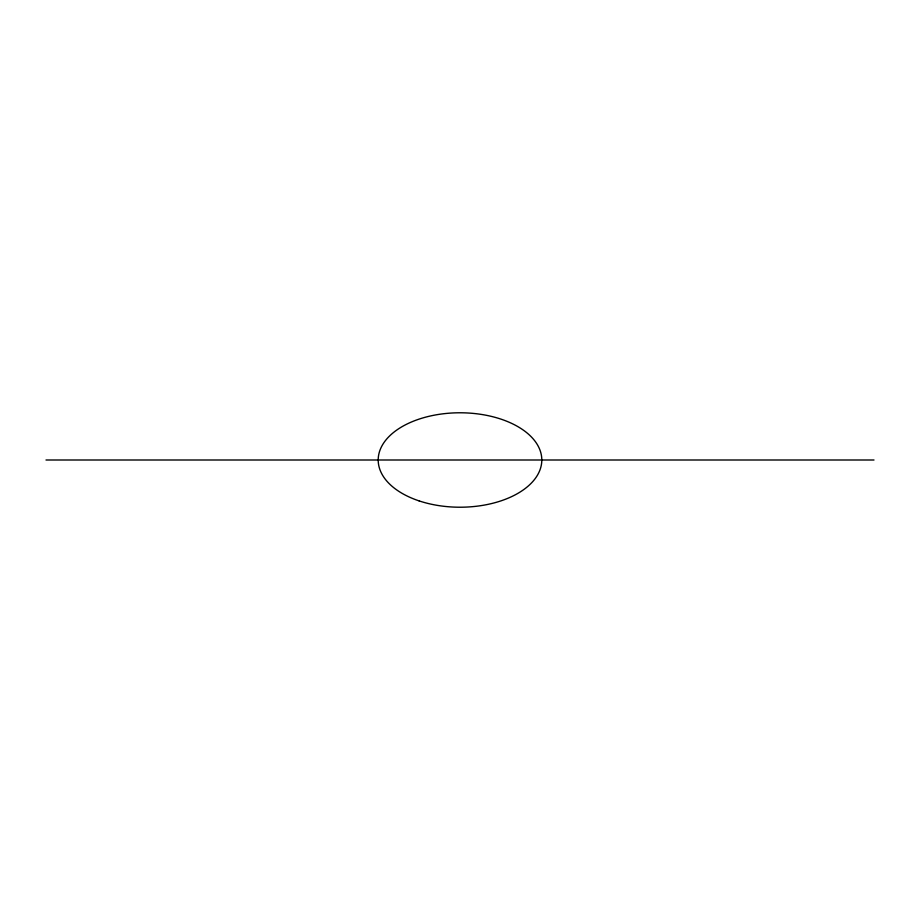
<?xml version="1.0" encoding="UTF-8"?>
<svg xmlns="http://www.w3.org/2000/svg" width="920" height="920" viewBox="0 0 920 920"><rect width="100%" height="100%" fill="white"/><g stroke="black" fill="none" stroke-linecap="round" stroke-linejoin="round"><path stroke-width="1.38" d="M46 460L874 460M419.106 500.894A81.799 47.219 0 0 0 541.799 460A81.799 47.219 0 0 0 419.106 419.106A81.799 47.219 0 0 0 419.106 500.894"/></g></svg>
